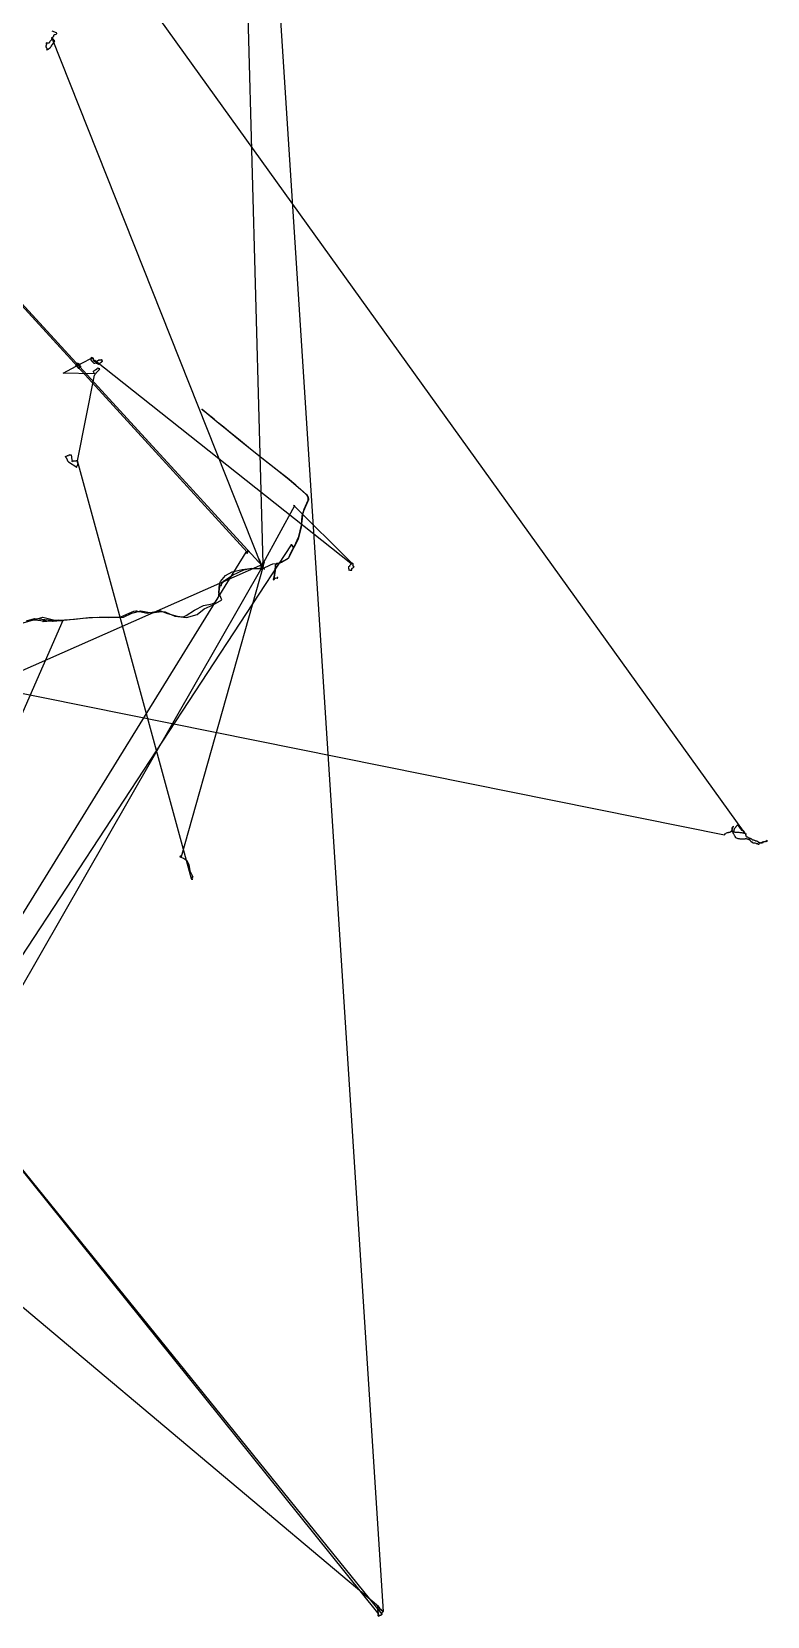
# Model space of a CAD drawing. Header units: metres. Extents: x 534009 to 558760, y 1823984 to 1869097.
# Drawn here: x 548293 to 558760, y 1823984 to 1846540 of the extents above; entities that cross this region are included whole.
import ezdxf

# ---------------------------------------------------------------- set-up
doc = ezdxf.new("R2010")
doc.units = ezdxf.units.M
doc.header["$MEASUREMENT"] = 0
doc.layers.add('Tracklog', color=7, linetype='Continuous')

msp = doc.modelspace()

# ---------------------------------------------------------------- linework, layer by layer
at = {"layer": 'Tracklog', "color": 18}
for points in [[(543581, 1838047, 365), (558150, 1835108, 301), (558161, 1835120, 304), (558169, 1835126, 304), (558171, 1835129, 305), (558180, 1835134, 305), (558193, 1835140, 306), (558210, 1835143, 303), (558210, 1835143, 303), (558213, 1835145, 303), (558227, 1835147, 302), (558243, 1835155, 300), (558248, 1835160, 301), (558248, 1835159, 305), (558247, 1835159, 302), (558251, 1835162, 301), (558250, 1835163, 301), (558250, 1835162, 302), (558251, 1835163, 303), (558252, 1835162, 304), (558253, 1835162, 306), (558252, 1835162, 304), (558255, 1835161, 304), (558256, 1835160, 304), (558263, 1835157, 302), (558267, 1835156, 302), (558268, 1835157, 302), (558265, 1835157, 301), (558269, 1835158, 301), (558268, 1835160, 300), (558270, 1835157, 300), (558270, 1835157, 300), (558272, 1835158, 299), (558272, 1835158, 300), (558275, 1835154, 298), (558279, 1835151, 299), (558289, 1835149, 301), (558299, 1835148, 303), (558307, 1835148, 302), (558319, 1835148, 301), (558332, 1835146, 302), (558343, 1835145, 301), (558352, 1835146, 303), (558356, 1835146, 303), (558369, 1835143, 301), (558379, 1835140, 300), (558388, 1835140, 299), (558396, 1835139, 299), (558408, 1835137, 300), (558417, 1835134, 301), (558425, 1835131, 300), (558434, 1835130, 298), (558443, 1835128, 301), (558452, 1835124, 301), (558457, 1835121, 301), (558457, 1835120, 300), (558459, 1835119, 299), (558456, 1835120, 301), (558453, 1835119, 300), (558453, 1835115, 300), (558451, 1835111, 301), (558451, 1835107, 300), (558452, 1835102, 301), (558452, 1835100, 302), (558453, 1835096, 302), (558454, 1835093, 301), (558460, 1835086, 300), (558463, 1835081, 300), (558463, 1835081, 300), (558463, 1835080, 301), (558466, 1835080, 301), (558467, 1835078, 300), (558471, 1835080, 301), (558472, 1835080, 301), (558474, 1835080, 299), (558475, 1835083, 299), (558473, 1835082, 299), (558473, 1835081, 298), (558477, 1835080, 302), (558481, 1835076, 303), (558484, 1835073, 301), (558486, 1835072, 302), (558490, 1835067, 299), (558497, 1835063, 300), (558503, 1835063, 301), (558506, 1835062, 300), (558511, 1835060, 299), (558516, 1835059, 300), (558522, 1835056, 300), (558528, 1835057, 302), (558531, 1835053, 302), (558536, 1835049, 299), (558538, 1835046, 299), (558543, 1835042, 301), (558549, 1835041, 302), (558551, 1835038, 300), (558558, 1835038, 299), (558562, 1835037, 299), (558567, 1835038, 302), (558570, 1835035, 299), (558575, 1835030, 300), (558585, 1835027, 302), (558592, 1835025, 303), (558594, 1835023, 302), (558600, 1835023, 301), (558605, 1835021, 301), (558609, 1835021, 299), (558614, 1835019, 301), (558617, 1835019, 299), (558620, 1835017, 299), (558621, 1835014, 298), (558628, 1835009, 299), (558632, 1835005, 299), (558638, 1835001, 299), (558642, 1835000, 299), (558647, 1834997, 300), (558653, 1834997, 299), (558661, 1834994, 300), (558665, 1834992, 300), (558671, 1834992, 299), (558676, 1834992, 300), (558683, 1834993, 299), (558688, 1834995, 296), (558692, 1834998, 298), (558696, 1835000, 300), (558701, 1835000, 302), (558700, 1835004, 302), (558705, 1835004, 301), (558708, 1835008, 302), (558713, 1835011, 302), (558718, 1835011, 302), (558721, 1835012, 300), (558726, 1835013, 301), (558732, 1835015, 301), (558736, 1835015, 301), (558740, 1835018, 302), (558742, 1835019, 302), (558746, 1835016, 301), (558755, 1835015, 299), (558758, 1835019, 298), (558760, 1835023, 296), (558758, 1835031, 301), (558759, 1835031, 301), (558755, 1835028, 300), (558751, 1835023, 301), (558750, 1835021, 300), (558746, 1835019, 300), (558744, 1835017, 302), (558741, 1835016, 303), (558737, 1835012, 303), (558729, 1835009, 302), (558729, 1835009, 301), (558725, 1835007, 301), (558716, 1835008, 300), (558712, 1835008, 299), (558706, 1835006, 299), (558701, 1835004, 300), (558699, 1835004, 301), (558696, 1835004, 302), (558691, 1835003, 304), (558689, 1835002, 303), (558685, 1835000, 302), (558681, 1834998, 301), (558676, 1834996, 301), (558673, 1834995, 302), (558668, 1834993, 301), (558663, 1834990, 300), (558659, 1834989, 302), (558650, 1834987, 302), (558645, 1834987, 307), (558642, 1834983, 305), (558639, 1834975, 305), (558638, 1834974, 301), (558638, 1834971, 300), (558636, 1834971, 299), (558629, 1834976, 302), (558625, 1834978, 302), (558623, 1834979, 299), (558619, 1834978, 302), (558617, 1834976, 302), (558617, 1834977, 300), (558615, 1834978, 297), (558608, 1834980, 299), (558603, 1834984, 300), (558596, 1834987, 299), (558593, 1834985, 297), (558591, 1834987, 299), (558588, 1834987, 299), (558583, 1834988, 299), (558581, 1834987, 298), (558577, 1834987, 297), (558571, 1834991, 298), (558564, 1834991, 296), (558560, 1834990, 295), (558556, 1834993, 294), (558554, 1834996, 298), (558555, 1834997, 298), (558549, 1835000, 298), (558543, 1835003, 299), (558535, 1835005, 298), (558532, 1835008, 299), (558528, 1835011, 301), (558528, 1835012, 295), (558524, 1835016, 295), (558523, 1835020, 293), (558521, 1835026, 292), (558518, 1835029, 292), (558512, 1835036, 294), (558510, 1835039, 294), (558507, 1835039, 294), (558502, 1835039, 297), (558496, 1835038, 299), (558493, 1835039, 301), (558488, 1835041, 304), (558482, 1835044, 298), (558477, 1835046, 298), (558471, 1835046, 298), (558462, 1835050, 301), (558457, 1835052, 302), (558453, 1835051, 298), (558446, 1835052, 297), (558442, 1835048, 297), (558435, 1835048, 295), (558430, 1835045, 296), (558423, 1835046, 295), (558415, 1835046, 294), (558407, 1835046, 295), (558399, 1835047, 294), (558393, 1835047, 293), (558389, 1835046, 293), (558387, 1835047, 294), (558384, 1835047, 295), (558377, 1835044, 298), (558376, 1835046, 300), (558366, 1835049, 295), (558359, 1835050, 295), (558354, 1835051, 298), (558350, 1835050, 298), (558345, 1835053, 298), (558337, 1835056, 298), (558327, 1835059, 297), (558321, 1835061, 295), (558314, 1835066, 296), (558314, 1835068, 298), (558312, 1835069, 298), (558307, 1835071, 301), (558306, 1835077, 302), (558302, 1835083, 306), (558298, 1835087, 301), (558297, 1835092, 299), (558296, 1835095, 298), (558292, 1835097, 295), (558291, 1835099, 293), (558290, 1835106, 295), (558290, 1835111, 293), (558283, 1835117, 296), (558278, 1835126, 296), (558276, 1835126, 297), (558275, 1835127, 300), (558274, 1835132, 301), (558276, 1835139, 302), (558275, 1835144, 300), (558273, 1835147, 301), (558274, 1835151, 302), (558274, 1835155, 302), (558271, 1835158, 302), (558258, 1835165, 304), (558257, 1835171, 305), (558261, 1835181, 306), (558262, 1835184, 307), (558260, 1835206, 305), (558262, 1835210, 304), (558264, 1835213, 303), (558269, 1835222, 302), (558274, 1835223, 300), (558275, 1835222, 300), (558275, 1835221, 301), (558275, 1835222, 302), (558276, 1835222, 302), (558281, 1835228, 304), (558279, 1835229, 302), (558277, 1835229, 302), (558274, 1835226, 302), (558266, 1835214, 302), (558266, 1835213, 302), (558263, 1835209, 302), (558260, 1835186, 304), (558257, 1835174, 305), (558258, 1835164, 305), (558258, 1835156, 307), (558259, 1835157, 307), (558268, 1835156, 307), (558273, 1835158, 304), (558275, 1835154, 303), (558281, 1835157, 300), (558287, 1835163, 300), (558289, 1835171, 301), (558288, 1835178, 301), (558288, 1835183, 301), (558294, 1835187, 302), (558293, 1835198, 299), (558296, 1835201, 297), (558303, 1835208, 295), (558306, 1835213, 295), (558310, 1835216, 297), (558314, 1835221, 298), (558318, 1835225, 299), (558320, 1835231, 297), (558327, 1835237, 297), (558329, 1835242, 296), (558331, 1835245, 297), (558334, 1835250, 296), (558336, 1835250, 297), (558339, 1835245, 298), (558344, 1835241, 297), (558347, 1835238, 297), (558349, 1835236, 296), (558353, 1835232, 296), (558357, 1835225, 299), (558358, 1835219, 298), (558362, 1835214, 298), (558365, 1835211, 296), (558369, 1835204, 296), (558374, 1835199, 295), (558380, 1835194, 296), (558383, 1835189, 295), (558386, 1835185, 296), (558390, 1835181, 295), (558395, 1835175, 297), (558403, 1835174, 297), (558412, 1835171, 300), (558421, 1835166, 302), (558424, 1835160, 302), (558428, 1835157, 301), (558428, 1835154, 301), (558432, 1835149, 302), (558431, 1835145, 301), (558434, 1835140, 299), (558438, 1835136, 297), (558443, 1835129, 299), (558443, 1835129, 299), (534042, 1869090, 423)], [(539006, 1852659, 613), (551572, 1838939, 401), (551575, 1838941, 398), (551573, 1838925, 403), (551571, 1838926, 404), (551565, 1838880, 459), (551569, 1838915, 425), (551572, 1838918, 424), (548581, 1846459, 461), (548577, 1846446, 514), (548578, 1846443, 511), (548577, 1846440, 505), (548577, 1846436, 502), (548575, 1846434, 501), (548573, 1846426, 499), (548568, 1846421, 498), (548565, 1846417, 498), (548560, 1846408, 498), (548555, 1846404, 498), (548552, 1846399, 499), (548549, 1846393, 498), (548547, 1846387, 498), (548545, 1846385, 497), (548542, 1846381, 497), (548542, 1846380, 497), (548537, 1846377, 496), (548535, 1846377, 497), (548535, 1846378, 498), (548528, 1846378, 498), (548521, 1846375, 496), (548517, 1846376, 496), (548514, 1846374, 496), (548510, 1846381, 495), (548509, 1846385, 494), (548509, 1846385, 495), (548504, 1846381, 493), (548503, 1846381, 492), (548501, 1846378, 491), (548501, 1846376, 491), (548500, 1846373, 491), (548500, 1846369, 489), (548502, 1846364, 490), (548502, 1846358, 490), (548500, 1846348, 490), (548499, 1846345, 490), (548495, 1846339, 490), (548493, 1846330, 490), (548492, 1846330, 490), (548493, 1846330, 490), (548495, 1846328, 490), (548498, 1846326, 490), (548499, 1846322, 490), (548499, 1846314, 489), (548499, 1846314, 490), (548504, 1846312, 489), (548508, 1846304, 489), (548508, 1846304, 489), (548508, 1846293, 490), (548504, 1846289, 488), (548509, 1846288, 488), (548508, 1846281, 488), (548512, 1846284, 485), (548515, 1846286, 485), (548516, 1846286, 486), (548513, 1846283, 491), (548524, 1846293, 492), (548527, 1846293, 490), (548534, 1846293, 488), (548535, 1846296, 488), (548542, 1846302, 487), (548543, 1846304, 488), (548551, 1846307, 489), (548553, 1846308, 489), (548554, 1846310, 489), (548557, 1846311, 489), (548562, 1846317, 491), (548563, 1846321, 490), (548565, 1846320, 491), (548565, 1846323, 491), (548571, 1846328, 491), (548570, 1846331, 492), (548574, 1846338, 492), (548575, 1846338, 492), (548575, 1846334, 492), (548574, 1846337, 494), (548573, 1846339, 495), (548577, 1846344, 495), (548582, 1846351, 495), (548587, 1846357, 496), (548587, 1846358, 497), (548589, 1846359, 498), (548595, 1846367, 501), (548596, 1846372, 501), (548602, 1846372, 500), (548600, 1846373, 500), (548603, 1846381, 502), (548605, 1846385, 502), (548609, 1846388, 504), (548608, 1846391, 506), (548612, 1846396, 508), (548614, 1846395, 508), (548614, 1846390, 507), (548614, 1846390, 506), (548615, 1846392, 506), (548611, 1846397, 506), (548613, 1846402, 507), (548615, 1846403, 508), (548620, 1846404, 508), (548621, 1846405, 507), (548620, 1846404, 506), (548622, 1846408, 506), (548619, 1846408, 506), (548617, 1846410, 506), (548614, 1846412, 506), (548611, 1846419, 507), (548609, 1846418, 507), (548605, 1846421, 506), (548605, 1846425, 505), (548606, 1846426, 503), (548606, 1846426, 503), (548603, 1846428, 505), (548598, 1846430, 506), (548591, 1846436, 506), (548592, 1846438, 505), (548590, 1846445, 506), (548589, 1846447, 507), (548586, 1846448, 510), (548589, 1846445, 512), (548593, 1846448, 513), (548594, 1846450, 513), (548594, 1846454, 513), (548595, 1846459, 514), (548596, 1846468, 512), (548597, 1846469, 512), (548603, 1846473, 510), (548606, 1846477, 512), (548608, 1846480, 513), (548610, 1846486, 513), (548606, 1846491, 513), (548606, 1846491, 512), (548606, 1846489, 512), (548611, 1846488, 513), (548611, 1846488, 513), (548609, 1846489, 514), (548613, 1846496, 519), (548616, 1846499, 519), (548617, 1846499, 520), (548621, 1846498, 520), (548622, 1846495, 524), (548625, 1846499, 526), (548649, 1846512, 523), (548650, 1846513, 518), (548651, 1846514, 521), (548650, 1846516, 525), (548644, 1846523, 525), (548584, 1846547, 523)], [(546779, 1831740, 390), (551346, 1839130, 391), (551358, 1839133, 403), (551367, 1839134, 410), (551371, 1839132, 410), (551366, 1839129, 402), (551364, 1839134, 403), (551363, 1839132, 402), (551366, 1839133, 413), (551358, 1839128, 403), (551359, 1839134, 393), (551350, 1839131, 386), (551362, 1839131, 405), (551362, 1839130, 410), (551360, 1839127, 411), (551360, 1839117, 410), (551358, 1839123, 410), (551352, 1839126, 401), (551364, 1839122, 405), (551357, 1839119, 407), (551356, 1839122, 406), (551357, 1839119, 406), (551360, 1839132, 396), (551360, 1839131, 392), (551359, 1839132, 387), (551363, 1839134, 386), (551367, 1839135, 379), (551362, 1839134, 376), (551361, 1839132, 385), (551358, 1839128, 387), (551363, 1839136, 377), (551366, 1839140, 372), (551361, 1839130, 372), (551358, 1839121, 374), (551357, 1839123, 379), (551352, 1839126, 378), (551351, 1839126, 375), (551349, 1839124, 378), (551345, 1839124, 380), (551356, 1839134, 383), (551359, 1839133, 385), (551354, 1839132, 388), (551360, 1839136, 392), (551359, 1839127, 395), (551354, 1839122, 391), (551354, 1839129, 387), (551358, 1839131, 385), (551364, 1839142, 384), (551367, 1839154, 385), (551351, 1839122, 390), (551354, 1839125, 389), (551360, 1839128, 396), (551358, 1839127, 391), (551361, 1839129, 389), (551365, 1839131, 390), (551362, 1839129, 391), (551356, 1839123, 388), (551362, 1839132, 384), (551353, 1839126, 386), (551356, 1839127, 389), (551361, 1839129, 390), (551366, 1839133, 397), (551364, 1839128, 394), (551359, 1839128, 401), (551361, 1839131, 397), (551366, 1839132, 399), (551363, 1839131, 401), (551364, 1839132, 400), (551360, 1839126, 403), (551362, 1839128, 405), (551361, 1839130, 404), (551359, 1839130, 408), (551359, 1839127, 407), (551360, 1839130, 403), (551354, 1839123, 404), (551358, 1839124, 411), (551364, 1839128, 414), (551360, 1839123, 412), (551360, 1839125, 412), (551364, 1839129, 408), (551357, 1839125, 412), (551352, 1839126, 415), (551357, 1839128, 424), (551358, 1839128, 418), (551360, 1839130, 414), (551355, 1839127, 420), (551357, 1839126, 420), (551358, 1839120, 414), (551358, 1839116, 416), (551358, 1839116, 414), (551361, 1839116, 414), (551362, 1839118, 417), (551362, 1839122, 414), (551356, 1839122, 410), (551360, 1839127, 411), (551367, 1839131, 407), (551361, 1839126, 403), (551361, 1839125, 408), (551362, 1839122, 412), (551355, 1839112, 416), (551355, 1839120, 416), (551356, 1839120, 417), (551358, 1839122, 415), (551357, 1839121, 418), (551361, 1839129, 404), (551358, 1839127, 405), (551359, 1839126, 411), (551357, 1839129, 415), (551353, 1839124, 418), (551355, 1839124, 414), (551357, 1839126, 412), (551356, 1839127, 408), (551356, 1839126, 407), (551357, 1839127, 409), (551359, 1839126, 408), (551359, 1839129, 409), (551355, 1839125, 409), (551356, 1839124, 414), (551360, 1839134, 418), (551362, 1839133, 421), (551360, 1839132, 427), (551359, 1839129, 431), (551359, 1839125, 429), (551362, 1839131, 420), (551362, 1839134, 408), (551363, 1839134, 404), (551364, 1839138, 399), (551363, 1839136, 397), (551362, 1839132, 400), (551358, 1839125, 396), (551357, 1839125, 397), (551355, 1839126, 401), (551358, 1839128, 402), (551357, 1839127, 405), (551356, 1839123, 404), (551353, 1839122, 402), (551357, 1839127, 404), (551358, 1839127, 399), (551355, 1839123, 400), (551359, 1839127, 401), (551358, 1839130, 404), (551358, 1839130, 407), (551359, 1839126, 403), (551354, 1839122, 405), (551355, 1839127, 403), (551356, 1839129, 407), (551356, 1839127, 403), (551357, 1839127, 403), (551362, 1839128, 405), (551361, 1839128, 405), (551359, 1839128, 406), (551358, 1839127, 404), (551355, 1839123, 400), (551355, 1839123, 401), (551358, 1839127, 402), (551358, 1839127, 404), (551360, 1839131, 405), (551357, 1839127, 408), (551358, 1839127, 409), (551360, 1839128, 405), (551355, 1839124, 414), (551354, 1839124, 414), (551357, 1839126, 413), (551357, 1839124, 412), (551358, 1839125, 410), (551361, 1839130, 409), (551359, 1839125, 408), (551358, 1839126, 408), (551357, 1839127, 409), (551356, 1839123, 412), (551355, 1839126, 410), (551361, 1839129, 408), (551360, 1839126, 410), (551359, 1839125, 412), (551361, 1839125, 414), (551359, 1839122, 411), (551356, 1839121, 405), (551359, 1839126, 401), (551360, 1839126, 398), (551359, 1839124, 399), (551358, 1839123, 398), (551361, 1839126, 400), (551361, 1839124, 403), (551361, 1839124, 402), (551361, 1839126, 404), (551363, 1839125, 401), (551362, 1839123, 399), (551362, 1839126, 400), (551362, 1839129, 406), (551361, 1839134, 406), (551363, 1839131, 401), (551362, 1839133, 402), (551361, 1839130, 404), (551360, 1839129, 403), (551359, 1839135, 406), (551361, 1839132, 401), (551358, 1839136, 395), (551360, 1839134, 391), (551362, 1839131, 391), (551359, 1839130, 394), (551361, 1839131, 403), (551359, 1839131, 395), (551358, 1839126, 393), (551356, 1839122, 396), (551363, 1839131, 401), (551365, 1839132, 399), (551364, 1839133, 396), (551364, 1839132, 393), (551364, 1839132, 383), (551366, 1839125, 384), (551366, 1839121, 383), (551361, 1839122, 381), (551365, 1839129, 385), (551358, 1839133, 394), (551356, 1839127, 404), (551350, 1839132, 410), (551350, 1839133, 401), (551354, 1839133, 403), (551358, 1839134, 405), (551357, 1839132, 406), (551358, 1839136, 400), (551360, 1839136, 399), (551354, 1839126, 396), (551359, 1839129, 398), (551358, 1839129, 400), (539008, 1852656, 605)], [(551696, 1848840, 539), (553295, 1824054, 442), (553291, 1824055, 443), (553288, 1824055, 445), (553284, 1824058, 443), (553282, 1824065, 439), (553279, 1824066, 439), (553273, 1824069, 436), (553263, 1824080, 432), (553263, 1824081, 432), (553264, 1824083, 431), (553260, 1824081, 431), (553256, 1824081, 431), (553253, 1824084, 429), (553245, 1824101, 426), (553241, 1824107, 423), (553235, 1824115, 423), (553225, 1824126, 423), (553220, 1824125, 425), (553218, 1824121, 427), (553210, 1824119, 430), (553209, 1824111, 432), (553208, 1824107, 432), (553214, 1824094, 432), (553215, 1824093, 432), (553214, 1824088, 432), (553214, 1824080, 432), (553216, 1824061, 433), (553217, 1824056, 434), (553219, 1824053, 434), (553218, 1824042, 435), (553220, 1824035, 436), (553220, 1824017, 438), (553222, 1824010, 440), (553224, 1823995, 443), (553225, 1823995, 443), (553250, 1824002, 442), (553260, 1824004, 443), (553272, 1824006, 444), (553278, 1824013, 446), (553278, 1824012, 448), (547680, 1830937, 430)], [(548138, 1838116, 352), (548451, 1838204, 356), (548640, 1838158, 356), (548679, 1838159, 356), (548682, 1838160, 355), (548675, 1838164, 356), (548598, 1838160, 385), (548593, 1838146, 382), (548599, 1838148, 379), (548602, 1838154, 380), (548601, 1838161, 381), (548598, 1838152, 381), (548595, 1838150, 383), (548594, 1838146, 379), (548591, 1838146, 375), (548596, 1838148, 375), (548602, 1838154, 375), (548651, 1838155, 376), (548797, 1838167, 383), (549021, 1838190, 388), (549224, 1838208, 393), (549386, 1838202, 394), (549599, 1838207, 393), (549720, 1838262, 395), (549845, 1838295, 393), (550000, 1838270, 391), (550144, 1838288, 390), (550192, 1838280, 390), (550202, 1838276, 390), (550328, 1838222, 390), (550498, 1838200, 389), (550648, 1838242, 389), (550745, 1838324, 387), (550877, 1838381, 385), (550997, 1838454, 385), (550958, 1838551, 367), (550966, 1838675, 383), (550976, 1838706, 383), (550980, 1838713, 384), (551051, 1838800, 384), (551146, 1838853, 388), (551289, 1838883, 393), (551364, 1838896, 389), (551431, 1838900, 390), (551534, 1838898, 398), (551541, 1838904, 402), (551585, 1838911, 406), (551597, 1838896, 402), (551604, 1838890, 401), (551600, 1838898, 401), (551600, 1838899, 405), (551598, 1838900, 407), (551597, 1838904, 413), (551598, 1838903, 416), (551599, 1838902, 415), (551596, 1838898, 420), (551597, 1838895, 426), (551591, 1838903, 427), (551580, 1838909, 427), (551572, 1838920, 424), (551563, 1838924, 417), (551570, 1838920, 411), (551571, 1838925, 410), (551572, 1838925, 410), (551582, 1838946, 416), (551585, 1838963, 410), (551325, 1848508, 425)], [(543660, 1826531, 228), (551988, 1839237, 419), (551990, 1839237, 429), (551988, 1839237, 426), (551986, 1839236, 426), (551985, 1839238, 425), (551987, 1839239, 425), (551989, 1839239, 428), (551988, 1839242, 431), (551994, 1839241, 433), (551991, 1839234, 439), (551990, 1839236, 442), (551993, 1839234, 439), (551998, 1839233, 429), (552001, 1839221, 428), (552022, 1839195, 426), (552020, 1839190, 426), (551991, 1839132, 426), (551946, 1839051, 425), (551939, 1839042, 425), (551930, 1839034, 425), (551921, 1839027, 425), (551911, 1839021, 425), (551901, 1839016, 425), (551833, 1838982, 425), (551832, 1838982, 426), (551812, 1838977, 426), (551775, 1838968, 427), (551771, 1838965, 427), (551767, 1838962, 427), (551764, 1838958, 427), (551761, 1838953, 427), (551759, 1838948, 427), (551757, 1838925, 428), (551740, 1838772, 427), (551730, 1838741, 426), (551732, 1838737, 426), (551742, 1838744, 426), (551759, 1838760, 426), (551794, 1838767, 427), (551794, 1838769, 426), (551793, 1838769, 423), (551788, 1838770, 414), (551785, 1838771, 409), (551786, 1838769, 402), (551785, 1838767, 399), (551787, 1838764, 394), (551785, 1838764, 395), (551787, 1838766, 398), (551791, 1838764, 398), (551789, 1838764, 395), (551791, 1838764, 395), (551789, 1838765, 396), (551789, 1838767, 397), (551787, 1838768, 399), (551787, 1838771, 399), (551789, 1838766, 399), (551788, 1838763, 402), (551789, 1838763, 403), (551790, 1838761, 405), (551789, 1838762, 406), (551789, 1838762, 408), (551791, 1838760, 411), (551787, 1838763, 407), (551788, 1838758, 405), (551792, 1838761, 401), (551791, 1838761, 404), (551793, 1838760, 402), (551789, 1838762, 398), (551791, 1838761, 401), (551787, 1838766, 397), (551789, 1838763, 397), (551790, 1838760, 396), (551787, 1838762, 398), (551787, 1838763, 403), (551789, 1838759, 403), (551789, 1838763, 405), (551788, 1838764, 406), (551788, 1838763, 401), (551789, 1838761, 405), (551789, 1838761, 407), (551789, 1838763, 406), (551790, 1838761, 403), (551787, 1838763, 402), (551786, 1838766, 401), (551789, 1838760, 402), (551760, 1838758, 404), (551752, 1838760, 404), (551750, 1838775, 405), (551764, 1838872, 409), (551766, 1838931, 412), (551765, 1838932, 416), (551769, 1838956, 417), (551772, 1838959, 417), (551777, 1838962, 416), (551849, 1838987, 416), (551944, 1839045, 416), (551950, 1839053, 416), (551955, 1839061, 416), (552028, 1839207, 419), (552094, 1839353, 424), (552131, 1839517, 432), (552144, 1839648, 436), (552170, 1839745, 438), (552225, 1839870, 435), (552228, 1839881, 435), (552229, 1839886, 434), (552229, 1839892, 434), (552229, 1839899, 434), (552227, 1839905, 434), (552224, 1839912, 434), (552215, 1839936, 433), (552211, 1839941, 433), (552207, 1839945, 433), (552137, 1840008, 434), (552052, 1840086, 438), (551931, 1840183, 441), (551768, 1840312, 448), (551591, 1840452, 451), (551408, 1840597, 452), (551263, 1840717, 457), (551094, 1840855, 463), (551026, 1840912, 468), (550948, 1840973, 469), (550888, 1841023, 472), (550806, 1841090, 478), (550718, 1841163, 484), (550719, 1841164, 486), (550721, 1841161, 482), (550723, 1841157, 480), (550719, 1841157, 479), (550721, 1841160, 478), (550719, 1841161, 480), (550717, 1841160, 481), (550720, 1841161, 477), (550719, 1841162, 477), (550718, 1841160, 479), (550724, 1841158, 483), (550722, 1841158, 481), (550720, 1841159, 481), (550722, 1841161, 480), (550720, 1841161, 476), (550719, 1841163, 476), (550718, 1841163, 475), (550717, 1841164, 475), (550717, 1841164, 476), (550718, 1841165, 475), (550717, 1841164, 477), (550716, 1841166, 478), (550718, 1841167, 478), (550718, 1841167, 477), (550718, 1841167, 476), (550719, 1841165, 478), (550717, 1841165, 478), (550715, 1841164, 478), (550717, 1841165, 477), (550717, 1841164, 477), (550719, 1841162, 477), (550721, 1841159, 477), (550725, 1841156, 477), (550731, 1841152, 478), (550813, 1841086, 476), (550926, 1840991, 466), (551074, 1840873, 462), (551265, 1840718, 454), (551501, 1840525, 449), (551742, 1840335, 444), (551951, 1840170, 438), (552125, 1840023, 428), (552202, 1839951, 422), (552212, 1839940, 418), (552221, 1839928, 418), (552224, 1839923, 418), (552228, 1839911, 418), (552232, 1839892, 418), (552232, 1839886, 418), (552231, 1839880, 418), (552230, 1839873, 418), (552227, 1839865, 418), (552224, 1839857, 418), (552161, 1839715, 421), (552150, 1839683, 422), (552148, 1839672, 423), (552146, 1839660, 423), (552129, 1839494, 426), (552087, 1839317, 425), (552034, 1839216, 421), (552023, 1839201, 420), (552017, 1839204, 420), (551988, 1839233, 421), (551989, 1839238, 419), (551989, 1839241, 419), (551995, 1839240, 420), (551994, 1839239, 422), (551991, 1839234, 426), (551991, 1839234, 426), (552003, 1839213, 424), (552015, 1839198, 423), (552015, 1839194, 423), (552014, 1839190, 423), (552012, 1839186, 424), (552009, 1839181, 424), (551972, 1839109, 427), (551952, 1839059, 428), (551948, 1839052, 428), (551942, 1839046, 428), (551936, 1839040, 428), (551929, 1839034, 428), (551922, 1839029, 428), (551824, 1838977, 423), (551790, 1838965, 421), (551720, 1838959, 418), (551686, 1838947, 417), (551675, 1838941, 416), (551587, 1838898, 413), (551582, 1838898, 412), (551578, 1838901, 411), (551575, 1838906, 411), (551568, 1838925, 411), (551570, 1838926, 411), (551561, 1838932, 405), (551560, 1838934, 403), (551563, 1838940, 400), (551569, 1838937, 398), (551577, 1838946, 397), (551584, 1838946, 396), (551582, 1838942, 399), (551587, 1838948, 398), (551592, 1838957, 400), (551593, 1838975, 402), (551600, 1838988, 406), (551597, 1838975, 406), (551585, 1838946, 402), (551584, 1838970, 407), (551585, 1838975, 418), (551582, 1838968, 427), (551573, 1838967, 428), (551590, 1839004, 429), (551569, 1838954, 420), (551577, 1838959, 409), (551579, 1838959, 410), (551572, 1838915, 404), (551573, 1838906, 398), (551576, 1838920, 395), (551582, 1838942, 402), (551581, 1838909, 393), (551580, 1838938, 396), (551585, 1838928, 387), (551585, 1838952, 398), (551583, 1838951, 402), (551586, 1838955, 404), (551588, 1838959, 407), (551580, 1838957, 412), (551579, 1838957, 412), (551580, 1838961, 413), (551596, 1838974, 421), (551592, 1838971, 426), (551592, 1838978, 433), (551588, 1838983, 436), (551581, 1838979, 436), (551578, 1838977, 436), (551577, 1838974, 433), (551577, 1838978, 432), (551577, 1838955, 420), (551581, 1838951, 412), (551582, 1838947, 410), (551581, 1838941, 407), (551579, 1838940, 399), (551579, 1838943, 403), (551584, 1838949, 407), (551577, 1838950, 409), (551580, 1838950, 414), (551590, 1838950, 413), (551586, 1838950, 413), (551578, 1838948, 420), (551577, 1838953, 424), (551577, 1838949, 424), (551578, 1838944, 424), (551586, 1838954, 423), (551585, 1838960, 419), (551568, 1838931, 418), (551561, 1838917, 418), (551556, 1838917, 418), (551561, 1838940, 419), (551574, 1838965, 421), (551585, 1838954, 422), (551588, 1838932, 421), (550421, 1834795, 516), (550419, 1834798, 520), (550417, 1834800, 523), (550416, 1834803, 524), (550418, 1834801, 523), (550419, 1834800, 522), (550422, 1834803, 524), (550421, 1834806, 523), (550422, 1834804, 524), (550422, 1834805, 524), (550425, 1834811, 522), (550423, 1834809, 522), (550427, 1834806, 523), (550426, 1834806, 523), (550427, 1834803, 523), (550426, 1834803, 523), (550425, 1834805, 521), (550427, 1834807, 520), (550427, 1834806, 518), (550427, 1834804, 517), (550425, 1834807, 518), (550424, 1834805, 519), (550426, 1834807, 521), (550427, 1834807, 521), (550426, 1834805, 521), (550425, 1834803, 522), (550425, 1834805, 522), (550423, 1834806, 524), (550422, 1834805, 523), (550423, 1834806, 521), (550423, 1834805, 520), (550424, 1834805, 521), (550424, 1834805, 523), (550424, 1834805, 521), (550423, 1834806, 522), (550422, 1834806, 522), (550421, 1834806, 522), (550423, 1834806, 521), (550422, 1834805, 522), (550408, 1834802, 522), (550405, 1834801, 522), (550399, 1834797, 522), (550400, 1834796, 523), (550401, 1834795, 524), (550402, 1834795, 525), (550452, 1834776, 524), (550496, 1834746, 523), (550528, 1834685, 525), (550541, 1834593, 526), (550582, 1834518, 530), (550583, 1834520, 533), (550583, 1834520, 534), (550584, 1834520, 533), (550582, 1834520, 532), (550585, 1834518, 529), (550584, 1834513, 530), (550578, 1834513, 530), (550578, 1834502, 530), (550581, 1834501, 530), (550579, 1834492, 529), (550579, 1834491, 529), (550574, 1834490, 530), (550573, 1834481, 529), (550571, 1834479, 530), (550571, 1834476, 530), (550571, 1834476, 531), (550569, 1834476, 532), (550569, 1834473, 530), (550571, 1834477, 530), (550570, 1834478, 530), (550567, 1834475, 535), (550570, 1834475, 537), (550572, 1834478, 537), (550570, 1834477, 537), (550572, 1834476, 538), (550572, 1834477, 530), (550571, 1834478, 530), (550570, 1834477, 533), (550573, 1834477, 538), (550572, 1834479, 535), (550570, 1834480, 536), (550571, 1834477, 536), (550573, 1834476, 527), (550576, 1834478, 530), (550578, 1834477, 531), (550574, 1834477, 529), (550575, 1834476, 529), (550574, 1834476, 529), (550575, 1834475, 533), (550576, 1834476, 530), (550577, 1834474, 531), (550578, 1834469, 531), (550574, 1834475, 529), (550569, 1834482, 528), (548945, 1840433, 439), (548946, 1840431, 440), (548945, 1840430, 442), (548942, 1840430, 444), (548939, 1840429, 443), (548937, 1840430, 444), (548930, 1840431, 444), (548927, 1840430, 444), (548920, 1840428, 444), (548921, 1840427, 443), (548920, 1840429, 442), (548914, 1840429, 442), (548911, 1840426, 443), (548911, 1840424, 443), (548914, 1840425, 443), (548906, 1840427, 442), (548901, 1840427, 440), (548895, 1840426, 440), (548891, 1840427, 440), (548888, 1840424, 438), (548889, 1840425, 438), (548889, 1840425, 440), (548882, 1840426, 440), (548878, 1840425, 440), (548871, 1840423, 439), (548873, 1840419, 442), (548868, 1840423, 439), (548870, 1840426, 440), (548868, 1840432, 440), (548866, 1840435, 440), (548865, 1840435, 439), (548866, 1840436, 438), (548868, 1840441, 440), (548868, 1840452, 440), (548867, 1840455, 441), (548864, 1840467, 441), (548864, 1840467, 441), (548865, 1840471, 443), (548860, 1840472, 442), (548865, 1840474, 442), (548864, 1840483, 444), (548863, 1840494, 445), (548862, 1840503, 445), (548860, 1840509, 444), (548858, 1840511, 444), (548854, 1840511, 442), (548855, 1840512, 442), (548855, 1840513, 441), (548851, 1840514, 440), (548843, 1840514, 439), (548842, 1840514, 439), (548832, 1840515, 439), (548830, 1840514, 438), (548821, 1840511, 437), (548816, 1840505, 436), (548817, 1840505, 436), (548819, 1840505, 437), (548813, 1840505, 437), (548810, 1840505, 438), (548799, 1840504, 438), (548797, 1840502, 438), (548794, 1840500, 438), (548793, 1840499, 436), (548791, 1840496, 436), (548784, 1840495, 430), (548780, 1840496, 430), (548776, 1840493, 430), (548774, 1840493, 427), (548774, 1840494, 427), (548774, 1840496, 426), (548775, 1840490, 425), (548779, 1840485, 426), (548781, 1840480, 427), (548782, 1840476, 427), (548786, 1840471, 428), (548790, 1840468, 427), (548789, 1840468, 430), (548787, 1840465, 430), (548787, 1840465, 430), (548792, 1840461, 431), (548795, 1840457, 429), (548798, 1840450, 430), (548796, 1840446, 426), (548798, 1840443, 426), (548801, 1840438, 426), (548803, 1840437, 425), (548803, 1840434, 425), (548805, 1840431, 425), (548811, 1840423, 425), (548812, 1840423, 425), (548812, 1840423, 427), (548814, 1840423, 429), (548811, 1840424, 432), (548813, 1840422, 430), (548814, 1840421, 430), (548817, 1840417, 429), (548817, 1840417, 429), (548934, 1840343, 416), (548932, 1840343, 421), (548935, 1840343, 421), (548937, 1840346, 424), (548933, 1840353, 425), (548936, 1840354, 430), (548939, 1840356, 429), (548938, 1840362, 429), (548936, 1840363, 430), (548939, 1840360, 430), (548943, 1840363, 431), (548945, 1840368, 433), (548948, 1840375, 434), (548946, 1840377, 434), (548949, 1840380, 434), (548951, 1840386, 435), (548952, 1840390, 435), (548951, 1840392, 435), (548954, 1840398, 437), (548950, 1840403, 438), (548950, 1840403, 438), (548949, 1840406, 439), (548947, 1840410, 438), (548947, 1840419, 438), (548948, 1840426, 439), (548944, 1840430, 439), (548947, 1840430, 438), (549188, 1841649, 545), (549188, 1841652, 546), (549191, 1841656, 545), (549191, 1841657, 546), (549195, 1841665, 545), (549206, 1841676, 544), (549213, 1841684, 543), (549218, 1841690, 543), (549219, 1841691, 543), (549220, 1841693, 544), (549223, 1841699, 544), (549230, 1841705, 541), (549233, 1841709, 540), (549239, 1841713, 539), (549252, 1841728, 543), (549256, 1841732, 544), (549264, 1841742, 542), (549265, 1841743, 543), (549258, 1841740, 543), (549254, 1841743, 545), (549248, 1841743, 547), (549246, 1841746, 548), (549246, 1841747, 548), (549242, 1841748, 549), (549236, 1841755, 551), (549233, 1841749, 550), (549227, 1841747, 552), (549222, 1841741, 551), (549220, 1841738, 551), (549220, 1841737, 553), (549216, 1841730, 553), (549211, 1841730, 551), (549207, 1841729, 553), (549204, 1841726, 554), (549202, 1841725, 554), (549198, 1841720, 553), (549193, 1841718, 553), (549190, 1841715, 553), (549188, 1841716, 552), (549182, 1841714, 550), (549175, 1841706, 551), (549168, 1841702, 551), (549170, 1841700, 551), (549172, 1841697, 550), (549175, 1841692, 550), (549178, 1841686, 549), (549181, 1841678, 548), (549180, 1841678, 550), (549181, 1841675, 549), (549182, 1841671, 547), (549182, 1841668, 547), (549182, 1841669, 548), (548741, 1841681, 445), (548925, 1841777, 520), (548927, 1841779, 523), (548927, 1841778, 521), (548926, 1841780, 520), (548928, 1841782, 520), (548929, 1841783, 518), (548929, 1841784, 520), (548928, 1841780, 519), (548929, 1841782, 522), (548929, 1841783, 523), (548929, 1841777, 525), (548928, 1841781, 524), (548926, 1841791, 519), (548923, 1841792, 518), (548920, 1841794, 517), (548918, 1841793, 519), (548918, 1841792, 519), (548919, 1841790, 520), (548920, 1841790, 520), (548924, 1841788, 517), (548926, 1841789, 516), (548930, 1841791, 515), (548934, 1841793, 516), (548936, 1841798, 518), (548939, 1841799, 520), (548942, 1841800, 521), (548941, 1841807, 525), (548942, 1841810, 526), (548942, 1841812, 526), (548939, 1841818, 524), (548936, 1841819, 523), (548935, 1841819, 523), (548930, 1841809, 524), (548928, 1841807, 525), (548929, 1841808, 525), (548930, 1841808, 526), (548931, 1841808, 527), (548932, 1841809, 527), (548933, 1841811, 527), (548934, 1841815, 527), (548934, 1841815, 528), (548938, 1841819, 527), (548941, 1841817, 527), (548942, 1841820, 526), (548944, 1841821, 526), (548948, 1841820, 526), (548956, 1841818, 526), (548958, 1841818, 527), (548962, 1841818, 526), (548964, 1841814, 526), (548964, 1841816, 527), (548966, 1841807, 527), (548967, 1841809, 528), (548971, 1841809, 527), (548979, 1841805, 528), (548978, 1841801, 526), (548978, 1841801, 526), (548979, 1841799, 527), (548974, 1841794, 527), (548974, 1841793, 529), (548974, 1841790, 528), (548974, 1841790, 529), (548974, 1841790, 530), (548982, 1841782, 530), (548986, 1841778, 530), (548986, 1841774, 530), (548987, 1841772, 531), (548986, 1841770, 531), (548982, 1841763, 530), (548980, 1841765, 531), (548979, 1841766, 532), (548978, 1841762, 531), (548974, 1841757, 530), (548971, 1841756, 530), (548970, 1841756, 531), (548969, 1841752, 530), (548968, 1841751, 530), (548966, 1841749, 529), (548961, 1841752, 528), (548962, 1841750, 531), (548962, 1841745, 531), (548957, 1841747, 531), (548955, 1841752, 529), (548949, 1841758, 526), (548948, 1841762, 525), (548947, 1841762, 524), (548950, 1841766, 522), (548948, 1841767, 521), (548945, 1841768, 520), (548944, 1841772, 518), (548949, 1841771, 518), (548950, 1841777, 524), (548949, 1841778, 524), (548943, 1841781, 522), (548940, 1841778, 521), (548937, 1841775, 521), (548936, 1841777, 521), (548936, 1841776, 518), (548938, 1841776, 519), (548935, 1841779, 518), (548932, 1841781, 516), (548930, 1841781, 516), (548922, 1841777, 517), (548917, 1841772, 517), (549137, 1841887, 538), (549146, 1841893, 550), (549149, 1841892, 552), (549153, 1841891, 557), (549163, 1841884, 562), (549163, 1841884, 561), (549166, 1841881, 563), (549168, 1841880, 567), (549173, 1841875, 571), (549175, 1841866, 570), (549166, 1841868, 559), (549168, 1841864, 559), (549170, 1841861, 559), (549171, 1841858, 559), (549179, 1841853, 559), (549184, 1841851, 558), (549187, 1841849, 557), (549187, 1841849, 557), (549190, 1841849, 556), (549199, 1841845, 553), (549203, 1841844, 552), (549204, 1841842, 552), (549208, 1841842, 550), (549207, 1841839, 550), (549212, 1841834, 549), (549217, 1841826, 551), (549221, 1841822, 551), (549221, 1841822, 552), (549221, 1841822, 552), (549218, 1841819, 553), (549215, 1841817, 554), (549217, 1841816, 557), (549217, 1841816, 557), (549217, 1841817, 557), (549213, 1841823, 555), (549211, 1841824, 557), (549208, 1841825, 558), (549201, 1841825, 556), (549191, 1841820, 556), (549187, 1841816, 558), (549187, 1841816, 558), (549187, 1841814, 561), (549186, 1841816, 559), (549179, 1841820, 559), (549174, 1841825, 560), (549169, 1841830, 561), (549167, 1841833, 562), (549165, 1841835, 561), (549164, 1841839, 561), (549157, 1841846, 560), (549155, 1841845, 561), (549154, 1841847, 562), (549145, 1841856, 560), (549145, 1841856, 560), (549146, 1841859, 559), (549138, 1841866, 559), (549136, 1841867, 559), (549135, 1841866, 559), (549139, 1841865, 560), (549138, 1841866, 563), (549138, 1841868, 561), (549138, 1841867, 561), (549139, 1841873, 562), (549140, 1841875, 563), (549144, 1841886, 563), (549146, 1841893, 561), (549143, 1841898, 560), (549142, 1841903, 560), (549144, 1841906, 560), (549154, 1841898, 559), (549160, 1841894, 560), (549169, 1841901, 560), (549169, 1841903, 562), (549166, 1841902, 562), (549165, 1841899, 563), (549168, 1841891, 563), (549168, 1841884, 564), (549172, 1841881, 564), (549174, 1841871, 564), (549181, 1841862, 563), (549209, 1841840, 563), (549209, 1841842, 550), (549209, 1841843, 550), (549215, 1841844, 550), (549222, 1841851, 548), (549223, 1841851, 547), (549226, 1841853, 545), (549227, 1841855, 544), (549231, 1841855, 544), (549234, 1841858, 543), (549240, 1841862, 542), (549245, 1841866, 540), (549248, 1841865, 538), (549247, 1841865, 537), (549245, 1841866, 537), (549246, 1841861, 538), (549243, 1841862, 538), (549247, 1841864, 538), (549248, 1841867, 538), (549249, 1841867, 538), (549250, 1841866, 540), (549254, 1841866, 538), (549255, 1841868, 537), (549258, 1841870, 537), (549266, 1841871, 535), (549276, 1841870, 533), (549281, 1841871, 530), (549286, 1841870, 527), (549286, 1841872, 525), (549287, 1841871, 524), (549287, 1841871, 523), (549288, 1841871, 522), (549288, 1841871, 523), (549286, 1841874, 525), (549285, 1841873, 528), (549288, 1841875, 529), (549289, 1841874, 528), (549287, 1841871, 528), (549291, 1841869, 526), (549291, 1841867, 525), (549294, 1841862, 524), (549292, 1841858, 525), (549292, 1841866, 522), (549293, 1841861, 524), (549292, 1841856, 525), (549291, 1841850, 525), (549292, 1841844, 525), (549294, 1841844, 522), (549294, 1841839, 524), (549295, 1841839, 525), (549296, 1841839, 525), (549291, 1841839, 523), (549288, 1841838, 523), (549284, 1841835, 526), (549286, 1841837, 526), (549283, 1841836, 526), (549278, 1841832, 527), (549273, 1841828, 529), (549270, 1841826, 529), (549269, 1841823, 530), (549265, 1841821, 533), (549265, 1841821, 535), (549263, 1841819, 537), (549262, 1841820, 538), (549260, 1841819, 538), (549259, 1841816, 539), (549255, 1841814, 539), (549250, 1841811, 542), (549249, 1841806, 543), (549249, 1841806, 542), (549247, 1841806, 547), (549248, 1841807, 542), (549247, 1841805, 542), (549245, 1841805, 543), (549243, 1841805, 542), (549242, 1841808, 544), (549241, 1841809, 544), (549239, 1841812, 545), (549236, 1841814, 545), (549230, 1841813, 548), (549226, 1841814, 550), (549225, 1841816, 550), (549226, 1841816, 551), (549229, 1841814, 550), (549230, 1841818, 549), (549231, 1841820, 548), (549230, 1841821, 549), (549229, 1841822, 548), (549231, 1841821, 547), (549231, 1841821, 547), (549228, 1841823, 546), (549227, 1841823, 546), (549226, 1841821, 548), (549228, 1841824, 549), (549228, 1841825, 550), (549229, 1841823, 548), (549228, 1841825, 549), (549226, 1841828, 550), (549225, 1841830, 550), (549221, 1841836, 550), (549220, 1841837, 550), (549219, 1841840, 550), (549213, 1841844, 550), (549207, 1841844, 549), (549199, 1841849, 550), (549199, 1841852, 550), (549197, 1841854, 550), (549198, 1841857, 550), (549194, 1841863, 551), (549190, 1841865, 551), (552834, 1838973, 521), (552836, 1838968, 507), (552837, 1838971, 507), (552840, 1838971, 501), (552842, 1838968, 494), (552845, 1838967, 485), (552846, 1838967, 485), (552856, 1838974, 463), (552861, 1838973, 456), (552864, 1838972, 456), (552845, 1838973, 393), (552839, 1838971, 378), (552835, 1838965, 377), (552831, 1838957, 377), (552830, 1838954, 377), (552823, 1838945, 378), (552817, 1838937, 378), (552814, 1838931, 379), (552813, 1838929, 379), (552812, 1838928, 378), (552803, 1838924, 380), (552802, 1838923, 379), (552800, 1838921, 379), (552799, 1838919, 379), (552798, 1838918, 380), (552799, 1838917, 380), (552799, 1838917, 379), (552804, 1838914, 377), (552804, 1838912, 376), (552803, 1838906, 373), (552803, 1838898, 371), (552805, 1838892, 370), (552805, 1838891, 368), (552806, 1838885, 366), (552804, 1838883, 367), (552808, 1838881, 365), (552809, 1838875, 364), (552806, 1838876, 364), (552811, 1838875, 366), (552819, 1838878, 368), (552826, 1838877, 364), (552827, 1838877, 364), (552836, 1838877, 362), (552842, 1838875, 363), (552847, 1838877, 364), (552848, 1838875, 365), (552849, 1838876, 365), (552849, 1838881, 365), (552848, 1838888, 361), (552846, 1838895, 359), (552847, 1838898, 358), (552846, 1838898, 357), (552848, 1838898, 360), (552851, 1838903, 360), (552859, 1838903, 359), (552863, 1838907, 357), (552864, 1838909, 352), (552870, 1838912, 347), (552872, 1838914, 346), (552876, 1838917, 345), (552877, 1838920, 346), (552878, 1838921, 347), (552879, 1838923, 348), (552880, 1838924, 348), (552876, 1838928, 350), (552877, 1838928, 349), (552873, 1838929, 351), (552873, 1838928, 350), (552872, 1838930, 355), (552870, 1838935, 354), (552868, 1838932, 355), (552869, 1838930, 357), (552869, 1838933, 356), (552868, 1838937, 355), (552865, 1838939, 354), (552863, 1838939, 353), (552864, 1838939, 358), (552869, 1838944, 358), (552868, 1838954, 360), (552865, 1838954, 361), (552865, 1838956, 361), (552864, 1838960, 361), (552860, 1838962, 363), (552858, 1838962, 366), (552858, 1838966, 368), (552856, 1838970, 370), (552853, 1838974, 370), (552854, 1838977, 371), (552854, 1838977, 371), (552852, 1838973, 370), (552847, 1838976, 370), (552843, 1838979, 370), (552842, 1838980, 371), (552839, 1838983, 372), (552837, 1838982, 368), (552838, 1838983, 367), (552019, 1839801, 436), (552029, 1839791, 417), (552035, 1839791, 418), (552034, 1839791, 420), (551585, 1838973, 417), (551585, 1838977, 417), (551588, 1838981, 417), (551590, 1838983, 418), (551599, 1838990, 418), (551594, 1838987, 418), (551595, 1838987, 418), (551584, 1838964, 389), (551579, 1838957, 377), (551577, 1838956, 385), (551580, 1838957, 406), (551581, 1838962, 411), (551585, 1838965, 409), (551585, 1838964, 404), (551581, 1838963, 405), (551585, 1838957, 401), (551585, 1838960, 401), (551586, 1838959, 403), (551588, 1838961, 407), (551586, 1838956, 403), (551586, 1838955, 402), (551586, 1838959, 401), (551587, 1838961, 400), (551583, 1838957, 395), (551578, 1838954, 393), (551578, 1838952, 390), (551583, 1838961, 413), (551586, 1838963, 415), (551590, 1838962, 414), (551584, 1838956, 407), (551581, 1838958, 403), (551580, 1838952, 404), (551579, 1838953, 407), (551579, 1838948, 411), (551578, 1838956, 411), (551578, 1838955, 410), (547289, 1837063, 343)], [(548219, 1838155, 366), (548332, 1838187, 367), (548394, 1838182, 370), (548611, 1838158, 375), (548904, 1838179, 384), (549106, 1838203, 390), (549255, 1838206, 395), (549387, 1838205, 397), (549563, 1838211, 398), (549679, 1838263, 395), (549748, 1838293, 393), (549773, 1838296, 393), (549786, 1838295, 393), (549799, 1838293, 393), (549812, 1838289, 393), (549825, 1838285, 393), (549937, 1838264, 394), (550078, 1838292, 393), (550116, 1838296, 393), (550125, 1838295, 392), (550227, 1838259, 395), (550364, 1838221, 398), (550439, 1838212, 398), (550451, 1838213, 398), (550463, 1838215, 397), (550474, 1838219, 397), (550484, 1838226, 396), (550493, 1838232, 396), (550611, 1838305, 391), (550738, 1838370, 388), (550860, 1838394, 384), (550872, 1838399, 384), (550883, 1838406, 384), (550894, 1838413, 383), (550903, 1838422, 383), (550911, 1838431, 383), (550919, 1838440, 382), (550951, 1838490, 380), (550955, 1838502, 380), (550957, 1838513, 380), (550964, 1838610, 380), (550973, 1838658, 380), (550984, 1838659, 381), (550986, 1838659, 383), (550990, 1838657, 383), (550992, 1838658, 377), (550992, 1838659, 379), (550992, 1838657, 381), (550989, 1838657, 377), (550988, 1838659, 378), (550988, 1838657, 381), (550988, 1838659, 387), (550988, 1838661, 389), (550988, 1838662, 389), (550990, 1838664, 393), (550989, 1838663, 396), (550989, 1838661, 391), (550990, 1838661, 388), (550991, 1838658, 386), (550992, 1838660, 385), (550992, 1838661, 384), (550991, 1838662, 384), (550993, 1838665, 383), (550992, 1838666, 389), (550992, 1838665, 393), (550988, 1838662, 395), (550987, 1838671, 389), (551034, 1838723, 389), (551149, 1838805, 391), (551311, 1838879, 395), (551421, 1838904, 398), (551546, 1838901, 399), (551559, 1838902, 399), (551563, 1838905, 399), (551565, 1838908, 399), (551563, 1838931, 400), (551540, 1839012, 401), (551535, 1839020, 402), (551536, 1839018, 403), (551531, 1839015, 403), (551528, 1839013, 402), (551525, 1839017, 401), (551528, 1839021, 401), (551533, 1839027, 401), (551531, 1839029, 402), (551534, 1839019, 403), (551544, 1838997, 405), (551560, 1838912, 403), (551573, 1838902, 402), (551575, 1838904, 402), (551577, 1838906, 402), (551579, 1838910, 402), (551577, 1838919, 402), (551575, 1838921, 403), (551572, 1838923, 403), (551570, 1838924, 403), (551568, 1838929, 404), (551573, 1838937, 404), (551572, 1838937, 405), (551586, 1838947, 405), (551587, 1838947, 406), (544612, 1826764, 291)], [(547625, 1830983, 423), (553215, 1824035, 428), (553221, 1824017, 428), (553218, 1823997, 428), (553227, 1823984, 428), (553238, 1823989, 428), (553258, 1823998, 428), (553278, 1824013, 439), (553277, 1824022, 447), (553276, 1824022, 448), (553281, 1824037, 442), (553283, 1824041, 441), (553289, 1824045, 440), (553298, 1824054, 443), (553290, 1824060, 442), (553286, 1824060, 441), (553286, 1824057, 441), (553280, 1824061, 439), (553278, 1824070, 435), (553270, 1824070, 434), (553259, 1824078, 431), (553258, 1824078, 431), (553254, 1824078, 431), (553245, 1824092, 428), (553241, 1824099, 427), (553238, 1824101, 426), (553231, 1824117, 426), (553227, 1824122, 426), (553222, 1824121, 426), (553221, 1824118, 426), (553219, 1824117, 426), (553217, 1824113, 435), (553220, 1824115, 437), (553227, 1824115, 428), (553225, 1824118, 425), (553221, 1824108, 424), (553221, 1824102, 425), (553212, 1824092, 427), (553212, 1824072, 429), (553216, 1824054, 428), (553217, 1824042, 428), (553220, 1824034, 428), (553222, 1824035, 432), (553225, 1824038, 431), (553223, 1824034, 433), (553221, 1824029, 434), (553222, 1824010, 434), (553223, 1824002, 435), (553226, 1823996, 437), (553241, 1824001, 439), (553245, 1824001, 439), (553263, 1824006, 445), (553277, 1824010, 447), (553276, 1824018, 447), (553276, 1824027, 445), (553276, 1824028, 445), (553285, 1824046, 444), (553288, 1824056, 442), (553284, 1824061, 441), (553278, 1824062, 438), (553270, 1824065, 435), (553269, 1824071, 434), (553263, 1824073, 433), (553261, 1824076, 432), (553251, 1824084, 429), (553245, 1824089, 427), (553238, 1824101, 426), (553228, 1824122, 425), (553227, 1824123, 425), (536326, 1838340, 208)], [(548266, 1838170, 393), (548382, 1838165, 389), (548464, 1838155, 389), (548479, 1838154, 390), (548483, 1838155, 391), (548487, 1838156, 391), (548490, 1838158, 391), (548492, 1838160, 392), (548495, 1838162, 393), (548496, 1838164, 393), (548498, 1838166, 394), (548471, 1838157, 390), (548461, 1838156, 379), (548455, 1838155, 374), (548456, 1838154, 373), (548456, 1838154, 373), (548457, 1838153, 373), (548454, 1838151, 374), (548457, 1838152, 374), (548456, 1838152, 373), (548455, 1838151, 373), (548456, 1838149, 371), (548456, 1838151, 370), (548456, 1838149, 368), (548459, 1838148, 369), (548457, 1838148, 365), (548457, 1838147, 364), (548456, 1838146, 363), (548456, 1838144, 362), (548456, 1838147, 363), (548455, 1838148, 364), (548454, 1838146, 364), (548456, 1838145, 366), (548454, 1838147, 366), (548454, 1838147, 367), (548453, 1838147, 368), (548454, 1838147, 369), (548454, 1838147, 370), (548453, 1838147, 371), (548452, 1838148, 372), (548452, 1838148, 372), (548450, 1838148, 370), (548450, 1838148, 372), (548451, 1838149, 372), (548451, 1838150, 372), (548450, 1838149, 373), (548450, 1838147, 373), (548449, 1838147, 374), (548452, 1838148, 372), (548454, 1838152, 371), (548453, 1838153, 370), (548452, 1838152, 368), (548452, 1838150, 366), (548452, 1838152, 366), (548455, 1838150, 366), (548457, 1838150, 365), (548459, 1838150, 365), (548511, 1838148, 366), (548636, 1838153, 372), (548737, 1838157, 377), (543642, 1826533, 215)]]:
    msp.add_polyline3d(points, dxfattribs=at)

doc.saveas('drawing.dxf')
